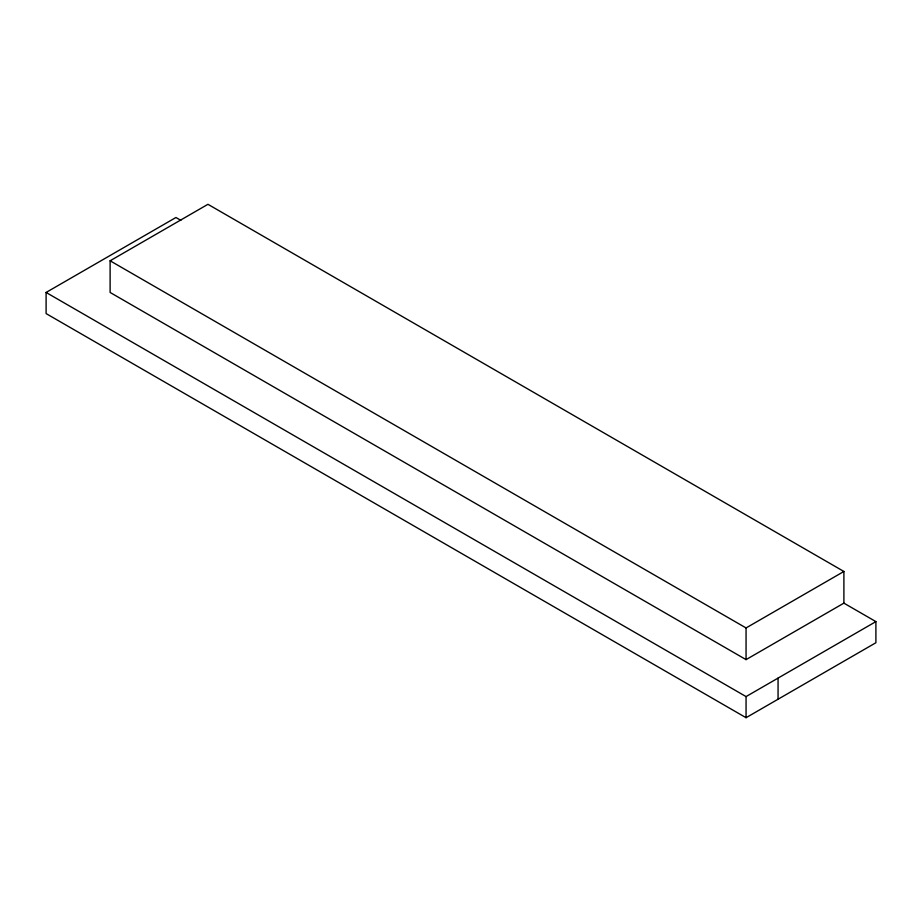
<?xml version="1.0" encoding="UTF-8"?>
<svg xmlns="http://www.w3.org/2000/svg" width="922" height="922" viewBox="0 0 922 922"><rect width="100%" height="100%" fill="white"/><g stroke="black" fill="none" stroke-linecap="round" stroke-linejoin="round"><path stroke-width="1.38" d="M843.895 603.138L843.895 571.467L207.946 204.304L110.11 260.788L110.11 292.458L746.059 659.622L843.895 603.138L875.9 621.612L875.9 642.738L746.059 717.696L46.1 313.584L46.1 292.458L175.941 217.5L180.862 220.346M110.11 260.788L746.059 627.951L843.895 571.467M46.1 292.458L746.059 696.583L875.9 621.612M778.064 678.108L778.064 699.222M746.059 627.951L746.059 659.622M746.059 696.583L746.059 717.696"/></g></svg>
